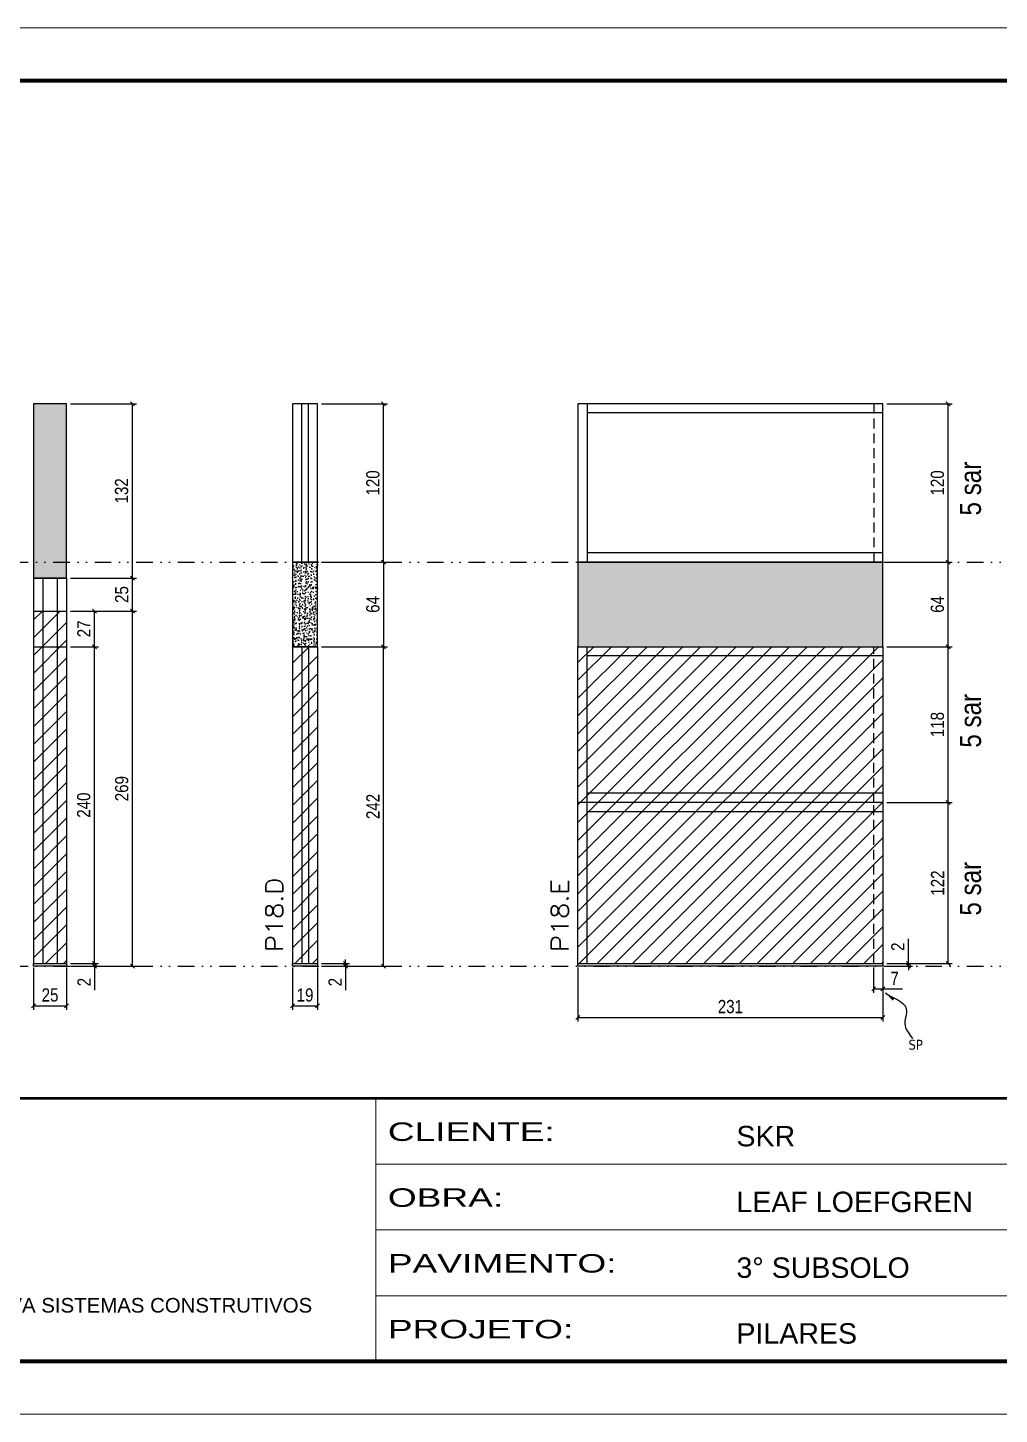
# Model space of a CAD drawing. Header units: millimetres. Extents: x 13777 to 27878, y -21631 to 6985.
# Drawn here: x 14575 to 15311, y -3254 to -2204 of the extents above; entities that cross this region are included whole.
import ezdxf

# ---------------------------------------------------------------- set-up
doc = ezdxf.new("R2010")
doc.units = ezdxf.units.MM
for name, pattern in [('CONTINUO', [0]), ('DASHED', [0.75, 0.5, -0.25]), ('DIVIDE2', [0.625, 0.25, -0.125, 0, -0.125, 0, -0.125]), ('HIDDEN', [0.375, 0.25, -0.125])]:
    doc.linetypes.add(name, pattern=pattern)
for name, color, linetype in [('COTA', 241, 'Continuous'), ('NOMENCLATURA', 7, 'Continuous'), ('Nível', 160, 'Continuous'), ('Painéis', 200, 'Continuous'), ('SARR_2.2x7', 40, 'Continuous'), ('Sarrafo de Pressão', 42, 'HIDDEN'), ('texto', 7, 'Continuous')]:
    doc.layers.add(name, color=color, linetype=linetype)
for name, color, linetype, lineweight in [('Folhas', 255, 'Continuous', 9), ('Hachura', 251, 'Continuous', 9), ('SARRAFO DE PRESSAO', 251, 'DASHED', 9), ('Texto Seção', 7, 'Continuous', 15)]:
    doc.layers.add(name, color=color, linetype=linetype, lineweight=lineweight)
doc.styles.add('ARIAL', font='arial.ttf')
doc.styles.add('ARIAL_NARROW', font='ARIALN.TTF', dxfattribs={"height": 0.2})
doc.styles.add('COTA TECNICA', font='techl___.ttf', dxfattribs={"height": 10})
doc.styles.add('COTA TECNICA-50', font='techl___.ttf', dxfattribs={"height": 10})
doc.styles.add('REGUA-120', font='ROMANS.shx', dxfattribs={"height": 15})
doc.styles.get("Standard").update_dxf_attribs({"font": 'arial.ttf'})
doc.styles.add('Tecnologia', font='')
doc.styles.get('Tecnologia').set_extended_font_data('Forgotten Futurist')
doc.dimstyles.new('COTA PAINEL-50', dxfattribs={"dimtxt": 10, "dimasz": 3, "dimexe": 3, "dimexo": 3, "dimgap": 3, "dimtad": 1, "dimdec": 1, "dimzin": 12, "dimdsep": 46, "dimtxsty": 'COTA TECNICA-50', "dimblk1": 'OBLIQUE', "dimblk2": 'OBLIQUE', "dimsah": 1, "dimcen": 0.9, "dimclrd": 4, "dimclre": 4, "dimclrt": 240, "dimadec": 1, "dimazin": 3, "dimtfac": 1, "dimtdec": 1, "dimtmove": 0, "dimatfit": 3, "dimfxl": 1, "dimtolj": 1, "dimtzin": 12, "dimarcsym": 0})
doc.dimstyles.new('PAINEL', dxfattribs={"dimtxt": 10, "dimasz": 3, "dimexe": 3, "dimexo": 3, "dimgap": 3, "dimtad": 1, "dimdec": 1, "dimzin": 12, "dimdsep": 46, "dimtxsty": 'COTA TECNICA', "dimblk1": 'OBLIQUE', "dimblk2": 'OBLIQUE', "dimsah": 1, "dimcen": 0.9, "dimclrd": 4, "dimclre": 4, "dimclrt": 240, "dimadec": 1, "dimazin": 3, "dimtfac": 1, "dimtdec": 1, "dimtmove": 0, "dimatfit": 3, "dimfxl": 1, "dimtolj": 1, "dimtzin": 12, "dimarcsym": 0})
doc.dimstyles.get("Standard").update_dxf_attribs({"dimtxt": 0.18, "dimasz": 0.18, "dimexe": 0.18, "dimexo": 0.0625, "dimgap": 0.09, "dimtad": 0, "dimtih": 1, "dimtoh": 1, "dimdec": 4, "dimzin": 0, "dimdsep": 46, "dimtxsty": 'Standard', "dimcen": 0.09, "dimadec": 0, "dimazin": 0, "dimtfac": 1, "dimtdec": 4, "dimtofl": 0, "dimtmove": 0, "dimatfit": 3, "dimfxl": 1, "dimtolj": 1, "dimtzin": 0, "dimarcsym": 0})

# ---------------------------------------------------------------- blocks, each defined once
blk = doc.blocks.new('9999999999')
at = {"color": 30, "linetype": 'CONTINUO'}
for p, q in [((98564.6, 34230.2), (98564.6, 34429.4)), ((98564.6, 34379.6), (99584, 34379.6)), ((98564.6, 34329.8), (99488, 34329.8)), ((98564.6, 34280), (99488, 34280))]:
    blk.add_line(p, q, dxfattribs=at)
at = {"color": 30, "linetype": 'CONTINUO', "const_width": 2}
blk.add_lwpolyline([(99584, 34230.2), (99584, 34414.4, 0.414214), (99569, 34429.4), (98229, 34429.4, 0.414214), (98214, 34414.4), (98214, 34245.2, 0.414214), (98229, 34230.2), (99584, 34230.2)], format="xyb", dxfattribs=at)
at = {"layer": 'Folhas'}
blk.add_lwpolyline([(98139, 34190.2), (99624, 34190.2), (99624, 35240.2), (98139, 35240.2)], close=True, dxfattribs=at)
at = {"layer": 'Folhas', "color": 30, "const_width": 3}
blk.add_lwpolyline([(98214, 34230.2), (99584, 34230.2), (99584, 35200.2), (98214, 35200.2)], close=True, dxfattribs=at)
at = {"color": 7, "linetype": 'Continuous', "ltscale": 5, "style": 'ARIAL'}
for s, height, p in [('SKR', 15.48, (98837.7, 34393.1)), ('LEAF LOEFGREN', 15.483, (98837.7, 34343.3)), ('3° SUBSOLO', 15.48, (98837.7, 34293.5)), ('NOVA SISTEMAS CONSTRUTIVOS', 11.059, (98263.2, 34267.2)), ('PILARES', 15.48, (98837.7, 34243.7))]:
    blk.add_text(s, height=height, dxfattribs=at).set_placement(p)
at = {"layer": 'Folhas', "color": 7, "style": 'Tecnologia', "width": 1.5}
for s, p in [('CLIENTE:', (98573.7, 34397.2)), ('OBRA:', (98573.7, 34347.3)), ('PAVIMENTO:', (98573.7, 34297.5)), ('PROJETO:', (98573.7, 34247.7))]:
    blk.add_text(s, height=14, dxfattribs=at).set_placement(p)
blk = doc.blocks.new('_Oblique')
at = {"color": 0, "linetype": 'ByBlock', "lineweight": -2}
blk.add_line((-0.5, -0.5), (0.5, 0.5), dxfattribs=at)
blk = doc.blocks.new('*D1715')
at = {"layer": 'COTA', "color": 4, "lineweight": -2, "transparency": 16777216}
for p, q in [((14992.1, -2915.6), (14992.1, -2956.4)), ((15223.1, -2915.6), (15223.1, -2956.4)), ((14992.1, -2953.4), (15223.1, -2953.4))]:
    blk.add_line(p, q, dxfattribs=at)
at = {"layer": 'Defpoints', "color": 0, "transparency": 16777216}
for p in [(14992.1, -2912.6), (15223.1, -2912.6), (15223.1, -2953.4)]:
    blk.add_point(p, dxfattribs=at)
at = {"layer": 'COTA', "color": 4, "lineweight": -2, "transparency": 16777216, "xscale": 3, "yscale": 3, "zscale": 3, "rotation": 180}
blk.add_blockref('_Oblique', (14992.1, -2953.4), dxfattribs=at)
at = {"layer": 'COTA', "color": 4, "lineweight": -2, "transparency": 16777216, "xscale": 3, "yscale": 3, "zscale": 3}
blk.add_blockref('_Oblique', (15223.1, -2953.4), dxfattribs=at)
at = {"layer": 'COTA', "color": 240, "transparency": 16777216, "insert": (15107.6, -2945.2), "char_height": 10, "attachment_point": 5, "style": 'COTA TECNICA'}
blk.add_mtext('\\A1;231', dxfattribs=at)
blk = doc.blocks.new('*D1716')
at = {"layer": 'COTA', "color": 4, "lineweight": -2, "transparency": 16777216}
for p, q in [((15216.1, -2915.6), (15216.1, -2934.8)), ((15223.1, -2917.6), (15223.1, -2934.8)), ((15216.1, -2931.8), (15223.1, -2931.8)), ((15223.1, -2931.8), (15237.9, -2931.8))]:
    blk.add_line(p, q, dxfattribs=at)
at = {"layer": 'Defpoints', "color": 0, "transparency": 16777216}
for p in [(15216.1, -2912.6), (15223.1, -2914.6), (15223.1, -2931.8)]:
    blk.add_point(p, dxfattribs=at)
at = {"layer": 'COTA', "color": 4, "lineweight": -2, "transparency": 16777216, "xscale": 3, "yscale": 3, "zscale": 3, "rotation": 180}
blk.add_blockref('_Oblique', (15216.1, -2931.8), dxfattribs=at)
at = {"layer": 'COTA', "color": 4, "lineweight": -2, "transparency": 16777216, "xscale": 3, "yscale": 3, "zscale": 3}
blk.add_blockref('_Oblique', (15223.1, -2931.8), dxfattribs=at)
at = {"layer": 'COTA', "color": 240, "transparency": 16777216, "insert": (15232, -2923.8), "char_height": 10, "attachment_point": 5, "style": 'COTA TECNICA-50'}
blk.add_mtext('\\A1;7', dxfattribs=at)
blk = doc.blocks.new('*D1717')
at = {"layer": 'COTA', "color": 4, "lineweight": -2, "transparency": 16777216}
for p, q in [((15242.4, -2912.6), (15242.4, -2893.8)), ((15226.1, -2912.6), (15245.4, -2912.6)), ((15226.1, -2914.6), (15245.4, -2914.6)), ((15242.4, -2914.6), (15242.4, -2912.6)), ((15242.4, -2914.6), (15242.4, -2917.6))]:
    blk.add_line(p, q, dxfattribs=at)
at = {"layer": 'Defpoints', "color": 0, "transparency": 16777216}
for p in [(15223.1, -2912.6), (15223.1, -2914.6), (15242.4, -2914.6)]:
    blk.add_point(p, dxfattribs=at)
at = {"layer": 'COTA', "color": 4, "lineweight": -2, "transparency": 16777216, "xscale": 3, "yscale": 3, "zscale": 3}
for p, rotation in [((15242.4, -2912.6), 270), ((15242.4, -2914.6), 90)]:
    blk.add_blockref('_Oblique', p, dxfattribs=dict(at, rotation=rotation))
at = {"layer": 'COTA', "color": 240, "transparency": 16777216, "insert": (15234.4, -2899.8), "char_height": 10, "attachment_point": 5, "rotation": 90, "style": 'COTA TECNICA-50'}
blk.add_mtext('\\A1;2', dxfattribs=at)
blk = doc.blocks.new('*D1718')
at = {"layer": 'COTA', "color": 4, "lineweight": -2, "transparency": 16777216}
for p, q in [((15226.1, -2672.6), (15275.5, -2672.6)), ((15272.5, -2790.6), (15272.5, -2672.6)), ((15226.1, -2790.6), (15275.5, -2790.6))]:
    blk.add_line(p, q, dxfattribs=at)
at = {"layer": 'Defpoints', "color": 0, "transparency": 16777216}
for p in [(15223.1, -2672.6), (15272.5, -2672.6), (15223.1, -2790.6)]:
    blk.add_point(p, dxfattribs=at)
at = {"layer": 'COTA', "color": 4, "lineweight": -2, "transparency": 16777216, "xscale": 3, "yscale": 3, "zscale": 3}
for p, rotation in [((15272.5, -2672.6), 90), ((15272.5, -2790.6), 270)]:
    blk.add_blockref('_Oblique', p, dxfattribs=dict(at, rotation=rotation))
at = {"layer": 'COTA', "color": 240, "transparency": 16777216, "insert": (15264.4, -2731.6), "char_height": 10, "attachment_point": 5, "rotation": 90, "style": 'COTA TECNICA-50'}
blk.add_mtext('\\A1;118', dxfattribs=at)
blk = doc.blocks.new('*D1736')
at = {"layer": 'COTA', "color": 4, "lineweight": -2, "transparency": 16777216}
for p, q in [((15226.1, -2790.6), (15275.5, -2790.6)), ((15272.5, -2912.6), (15272.5, -2790.6)), ((15226.1, -2912.6), (15275.5, -2912.6))]:
    blk.add_line(p, q, dxfattribs=at)
at = {"layer": 'Defpoints', "color": 0, "transparency": 16777216}
for p in [(15223.1, -2790.6), (15272.5, -2790.6), (15223.1, -2912.6)]:
    blk.add_point(p, dxfattribs=at)
at = {"layer": 'COTA', "color": 4, "lineweight": -2, "transparency": 16777216, "xscale": 3, "yscale": 3, "zscale": 3}
for p, rotation in [((15272.5, -2790.6), 90), ((15272.5, -2912.6), 270)]:
    blk.add_blockref('_Oblique', p, dxfattribs=dict(at, rotation=rotation))
at = {"layer": 'COTA', "color": 240, "transparency": 16777216, "insert": (15264.5, -2851.6), "char_height": 10, "attachment_point": 5, "rotation": 90, "style": 'COTA TECNICA'}
blk.add_mtext('\\A1;122', dxfattribs=at)
blk = doc.blocks.new('*D1730')
at = {"layer": 'COTA', "color": 4, "lineweight": -2, "transparency": 16777216}
for p, q in [((15226.1, -2608.6), (15275.5, -2608.6)), ((15272.5, -2672.6), (15272.5, -2608.6)), ((15226.1, -2672.6), (15275.5, -2672.6))]:
    blk.add_line(p, q, dxfattribs=at)
at = {"layer": 'Defpoints', "color": 0, "transparency": 16777216}
for p in [(15223.1, -2608.6), (15272.5, -2608.6), (15223.1, -2672.6)]:
    blk.add_point(p, dxfattribs=at)
at = {"layer": 'COTA', "color": 4, "lineweight": -2, "transparency": 16777216, "xscale": 3, "yscale": 3, "zscale": 3}
for p, rotation in [((15272.5, -2608.6), 90), ((15272.5, -2672.6), 270)]:
    blk.add_blockref('_Oblique', p, dxfattribs=dict(at, rotation=rotation))
at = {"layer": 'COTA', "color": 240, "transparency": 16777216, "insert": (15264.4, -2640.6), "char_height": 10, "attachment_point": 5, "rotation": 90, "style": 'COTA TECNICA'}
blk.add_mtext('\\A1;64', dxfattribs=at)
blk = doc.blocks.new('*D1719')
at = {"layer": 'COTA', "color": 4, "lineweight": -2, "transparency": 16777216}
for p, q in [((14776, -2915.6), (14776, -2947.5)), ((14795, -2915.6), (14795, -2947.5)), ((14776, -2944.5), (14795, -2944.5))]:
    blk.add_line(p, q, dxfattribs=at)
at = {"layer": 'Defpoints', "color": 0, "transparency": 16777216}
for p in [(14776, -2912.6), (14795, -2912.6), (14795, -2944.5)]:
    blk.add_point(p, dxfattribs=at)
at = {"layer": 'COTA', "color": 4, "lineweight": -2, "transparency": 16777216, "xscale": 3, "yscale": 3, "zscale": 3, "rotation": 180}
blk.add_blockref('_Oblique', (14776, -2944.5), dxfattribs=at)
at = {"layer": 'COTA', "color": 4, "lineweight": -2, "transparency": 16777216, "xscale": 3, "yscale": 3, "zscale": 3}
blk.add_blockref('_Oblique', (14795, -2944.5), dxfattribs=at)
at = {"layer": 'COTA', "color": 240, "transparency": 16777216, "insert": (14785.5, -2936.4), "char_height": 10, "attachment_point": 5, "style": 'COTA TECNICA'}
blk.add_mtext('\\A1;19', dxfattribs=at)
blk = doc.blocks.new('*D1720')
at = {"layer": 'COTA', "color": 4, "lineweight": -2, "transparency": 16777216}
for p, q in [((14798, -2912.6), (14819.2, -2912.6)), ((14798, -2914.6), (14819.2, -2914.6)), ((14816.2, -2912.6), (14816.2, -2909.6)), ((14816.2, -2912.6), (14816.2, -2914.6)), ((14816.2, -2914.6), (14816.2, -2932.7))]:
    blk.add_line(p, q, dxfattribs=at)
at = {"layer": 'Defpoints', "color": 0, "transparency": 16777216}
for p in [(14795, -2912.6), (14795, -2914.6), (14816.2, -2912.6)]:
    blk.add_point(p, dxfattribs=at)
at = {"layer": 'COTA', "color": 4, "lineweight": -2, "transparency": 16777216, "xscale": 3, "yscale": 3, "zscale": 3}
for p, rotation in [((14816.2, -2912.6), 270), ((14816.2, -2914.6), 90)]:
    blk.add_blockref('_Oblique', p, dxfattribs=dict(at, rotation=rotation))
at = {"layer": 'COTA', "color": 240, "transparency": 16777216, "insert": (14808.2, -2926.6), "char_height": 10, "attachment_point": 5, "rotation": 90, "style": 'COTA TECNICA-50'}
blk.add_mtext('\\A1;2', dxfattribs=at)
blk = doc.blocks.new('*D1737')
at = {"layer": 'COTA', "color": 4, "linetype": 'ByBlock', "lineweight": -2, "transparency": 16777216}
for p, q in [((14798, -2608.6), (14848, -2608.6)), ((14845, -2608.6), (14845, -2672.6)), ((14798, -2672.6), (14848, -2672.6))]:
    blk.add_line(p, q, dxfattribs=at)
at = {"layer": 'Defpoints', "color": 0, "linetype": 'ByBlock', "transparency": 16777216}
for p in [(14795, -2608.6), (14795, -2672.6), (14845, -2672.6)]:
    blk.add_point(p, dxfattribs=at)
at = {"layer": 'COTA', "color": 4, "linetype": 'ByBlock', "lineweight": -2, "transparency": 16777216, "xscale": 3, "yscale": 3, "zscale": 3}
for p, rotation in [((14845, -2608.6), 90), ((14845, -2672.6), 270)]:
    blk.add_blockref('_Oblique', p, dxfattribs=dict(at, rotation=rotation))
at = {"layer": 'COTA', "color": 240, "linetype": 'ByBlock', "transparency": 16777216, "insert": (14836.9, -2640.6), "char_height": 10, "attachment_point": 5, "rotation": 90, "style": 'COTA TECNICA'}
blk.add_mtext('\\A1;64', dxfattribs=at)
blk = doc.blocks.new('*D1721')
at = {"layer": 'COTA', "color": 4, "lineweight": -2, "transparency": 16777216}
for p, q in [((14798, -2672.6), (14848, -2672.6)), ((14845, -2914.6), (14845, -2672.6)), ((14798, -2914.6), (14848, -2914.6))]:
    blk.add_line(p, q, dxfattribs=at)
at = {"layer": 'Defpoints', "color": 0, "transparency": 16777216}
for p in [(14795, -2672.6), (14845, -2672.6), (14795, -2914.6)]:
    blk.add_point(p, dxfattribs=at)
at = {"layer": 'COTA', "color": 4, "lineweight": -2, "transparency": 16777216, "xscale": 3, "yscale": 3, "zscale": 3}
for p, rotation in [((14845, -2672.6), 90), ((14845, -2914.6), 270)]:
    blk.add_blockref('_Oblique', p, dxfattribs=dict(at, rotation=rotation))
at = {"layer": 'COTA', "color": 240, "transparency": 16777216, "insert": (14836.9, -2793.6), "char_height": 10, "attachment_point": 5, "rotation": 90, "style": 'COTA TECNICA-50'}
blk.add_mtext('\\A1;242', dxfattribs=at)
blk = doc.blocks.new('*D1751')
at = {"layer": 'COTA', "color": 4, "lineweight": -2, "transparency": 16777216}
for p, q in [((14579.9, -2915.6), (14579.9, -2947.5)), ((14604.9, -2915.6), (14604.9, -2947.5)), ((14579.9, -2944.5), (14604.9, -2944.5))]:
    blk.add_line(p, q, dxfattribs=at)
at = {"layer": 'Defpoints', "color": 0, "transparency": 16777216}
for p in [(14579.9, -2912.6), (14604.9, -2912.6), (14604.9, -2944.5)]:
    blk.add_point(p, dxfattribs=at)
at = {"layer": 'COTA', "color": 4, "lineweight": -2, "transparency": 16777216, "xscale": 3, "yscale": 3, "zscale": 3, "rotation": 180}
blk.add_blockref('_Oblique', (14579.9, -2944.5), dxfattribs=at)
at = {"layer": 'COTA', "color": 4, "lineweight": -2, "transparency": 16777216, "xscale": 3, "yscale": 3, "zscale": 3}
blk.add_blockref('_Oblique', (14604.9, -2944.5), dxfattribs=at)
at = {"layer": 'COTA', "color": 240, "transparency": 16777216, "insert": (14592.4, -2936.4), "char_height": 10, "attachment_point": 5, "style": 'COTA TECNICA'}
blk.add_mtext('\\A1;25', dxfattribs=at)
blk = doc.blocks.new('*D1752')
at = {"layer": 'COTA', "color": 4, "lineweight": -2, "transparency": 16777216}
for p, q in [((14607.9, -2912.6), (14629.1, -2912.6)), ((14607.9, -2914.6), (14629.1, -2914.6)), ((14626.1, -2912.6), (14626.1, -2909.6)), ((14626.1, -2912.6), (14626.1, -2914.6)), ((14626.1, -2914.6), (14626.1, -2932.7))]:
    blk.add_line(p, q, dxfattribs=at)
at = {"layer": 'Defpoints', "color": 0, "transparency": 16777216}
for p in [(14604.9, -2912.6), (14604.9, -2914.6), (14626.1, -2912.6)]:
    blk.add_point(p, dxfattribs=at)
at = {"layer": 'COTA', "color": 4, "lineweight": -2, "transparency": 16777216, "xscale": 3, "yscale": 3, "zscale": 3}
for p, rotation in [((14626.1, -2912.6), 270), ((14626.1, -2914.6), 90)]:
    blk.add_blockref('_Oblique', p, dxfattribs=dict(at, rotation=rotation))
at = {"layer": 'COTA', "color": 240, "transparency": 16777216, "insert": (14618.1, -2926.6), "char_height": 10, "attachment_point": 5, "rotation": 90, "style": 'COTA TECNICA-50'}
blk.add_mtext('\\A1;2', dxfattribs=at)
blk = doc.blocks.new('*D1753')
at = {"layer": 'COTA', "color": 4, "lineweight": -2, "transparency": 16777216}
for p, q in [((14607.9, -2645.6), (14657.8, -2645.6)), ((14654.8, -2914.6), (14654.8, -2645.6)), ((14607.9, -2914.6), (14657.8, -2914.6))]:
    blk.add_line(p, q, dxfattribs=at)
at = {"layer": 'Defpoints', "color": 0, "transparency": 16777216}
for p in [(14604.9, -2645.6), (14654.8, -2645.6), (14604.9, -2914.6)]:
    blk.add_point(p, dxfattribs=at)
at = {"layer": 'COTA', "color": 4, "lineweight": -2, "transparency": 16777216, "xscale": 3, "yscale": 3, "zscale": 3}
for p, rotation in [((14654.8, -2645.6), 90), ((14654.8, -2914.6), 270)]:
    blk.add_blockref('_Oblique', p, dxfattribs=dict(at, rotation=rotation))
at = {"layer": 'COTA', "color": 240, "transparency": 16777216, "insert": (14646.7, -2780.1), "char_height": 10, "attachment_point": 5, "rotation": 90, "style": 'COTA TECNICA-50'}
blk.add_mtext('\\A1;269', dxfattribs=at)
blk = doc.blocks.new('*D1754')
at = {"layer": 'COTA', "color": 4, "lineweight": -2, "transparency": 16777216}
for p, q in [((14607.9, -2672.6), (14629.1, -2672.6)), ((14626.1, -2912.6), (14626.1, -2672.6)), ((14607.9, -2912.6), (14629.1, -2912.6))]:
    blk.add_line(p, q, dxfattribs=at)
at = {"layer": 'Defpoints', "color": 0, "transparency": 16777216}
for p in [(14604.9, -2672.6), (14626.1, -2672.6), (14604.9, -2912.6)]:
    blk.add_point(p, dxfattribs=at)
at = {"layer": 'COTA', "color": 4, "lineweight": -2, "transparency": 16777216, "xscale": 3, "yscale": 3, "zscale": 3}
for p, rotation in [((14626.1, -2672.6), 90), ((14626.1, -2912.6), 270)]:
    blk.add_blockref('_Oblique', p, dxfattribs=dict(at, rotation=rotation))
at = {"layer": 'COTA', "color": 240, "transparency": 16777216, "insert": (14617.9, -2792.6), "char_height": 10, "attachment_point": 5, "rotation": 90, "style": 'COTA TECNICA'}
blk.add_mtext('\\A1;240', dxfattribs=at)
blk = doc.blocks.new('*D1755')
at = {"layer": 'COTA', "color": 4, "lineweight": -2, "transparency": 16777216}
for p, q in [((14607.9, -2645.6), (14629.1, -2645.6)), ((14626.1, -2672.6), (14626.1, -2645.6)), ((14607.9, -2672.6), (14629.1, -2672.6))]:
    blk.add_line(p, q, dxfattribs=at)
at = {"layer": 'Defpoints', "color": 0, "transparency": 16777216}
for p in [(14604.9, -2645.6), (14626.1, -2645.6), (14604.9, -2672.6)]:
    blk.add_point(p, dxfattribs=at)
at = {"layer": 'COTA', "color": 4, "lineweight": -2, "transparency": 16777216, "xscale": 3, "yscale": 3, "zscale": 3}
for p, rotation in [((14626.1, -2645.6), 90), ((14626.1, -2672.6), 270)]:
    blk.add_blockref('_Oblique', p, dxfattribs=dict(at, rotation=rotation))
at = {"layer": 'COTA', "color": 240, "transparency": 16777216, "insert": (14618, -2659.1), "char_height": 10, "attachment_point": 5, "rotation": 90, "style": 'COTA TECNICA'}
blk.add_mtext('\\A1;27', dxfattribs=at)
blk = doc.blocks.new('*D1756')
at = {"layer": 'COTA', "color": 4, "lineweight": -2, "transparency": 16777216}
for p, q in [((14607.9, -2620.6), (14657.8, -2620.6)), ((14654.8, -2645.6), (14654.8, -2620.6)), ((14607.9, -2645.6), (14657.8, -2645.6))]:
    blk.add_line(p, q, dxfattribs=at)
at = {"layer": 'Defpoints', "color": 0, "transparency": 16777216}
for p in [(14604.9, -2620.6), (14654.8, -2620.6), (14604.9, -2645.6)]:
    blk.add_point(p, dxfattribs=at)
at = {"layer": 'COTA', "color": 4, "lineweight": -2, "transparency": 16777216, "xscale": 3, "yscale": 3, "zscale": 3}
for p, rotation in [((14654.8, -2620.6), 90), ((14654.8, -2645.6), 270)]:
    blk.add_blockref('_Oblique', p, dxfattribs=dict(at, rotation=rotation))
at = {"layer": 'COTA', "color": 240, "transparency": 16777216, "insert": (14646.7, -2633.1), "char_height": 10, "attachment_point": 5, "rotation": 90, "style": 'COTA TECNICA'}
blk.add_mtext('\\A1;25', dxfattribs=at)
blk = doc.blocks.new('*D1757')
at = {"layer": 'COTA', "color": 4, "lineweight": -2, "transparency": 16777216}
for p, q in [((14607.9, -2488.6), (14657.8, -2488.6)), ((14654.8, -2620.6), (14654.8, -2488.6)), ((14607.9, -2620.6), (14657.8, -2620.6))]:
    blk.add_line(p, q, dxfattribs=at)
at = {"layer": 'Defpoints', "color": 0, "transparency": 16777216}
for p in [(14604.9, -2488.6), (14654.8, -2488.6), (14604.9, -2620.6)]:
    blk.add_point(p, dxfattribs=at)
at = {"layer": 'COTA', "color": 4, "lineweight": -2, "transparency": 16777216, "xscale": 3, "yscale": 3, "zscale": 3}
for p, rotation in [((14654.8, -2488.6), 90), ((14654.8, -2620.6), 270)]:
    blk.add_blockref('_Oblique', p, dxfattribs=dict(at, rotation=rotation))
at = {"layer": 'COTA', "color": 240, "transparency": 16777216, "insert": (14646.6, -2554.6), "char_height": 10, "attachment_point": 5, "rotation": 90, "style": 'COTA TECNICA'}
blk.add_mtext('\\A1;132', dxfattribs=at)
blk = doc.blocks.new('*D2317')
at = {"layer": 'COTA', "color": 4, "lineweight": -2, "transparency": 16777216}
for p, q in [((14798, -2488.6), (14848, -2488.6)), ((14845, -2608.6), (14845, -2488.6)), ((14798, -2608.6), (14848, -2608.6))]:
    blk.add_line(p, q, dxfattribs=at)
at = {"layer": 'Defpoints', "color": 0, "transparency": 16777216}
for p in [(14795, -2488.6), (14845, -2488.6), (14795, -2608.6)]:
    blk.add_point(p, dxfattribs=at)
at = {"layer": 'COTA', "color": 4, "lineweight": -2, "transparency": 16777216, "xscale": 3, "yscale": 3, "zscale": 3}
for p, rotation in [((14845, -2488.6), 90), ((14845, -2608.6), 270)]:
    blk.add_blockref('_Oblique', p, dxfattribs=dict(at, rotation=rotation))
at = {"layer": 'COTA', "color": 240, "transparency": 16777216, "insert": (14836.9, -2548.6), "char_height": 10, "attachment_point": 5, "rotation": 90, "style": 'COTA TECNICA'}
blk.add_mtext('\\A1;120', dxfattribs=at)
blk = doc.blocks.new('*D2318')
at = {"layer": 'COTA', "color": 4, "lineweight": -2, "transparency": 16777216}
for p, q in [((15226.1, -2488.6), (15275.5, -2488.6)), ((15272.5, -2608.6), (15272.5, -2488.6)), ((15226.1, -2608.6), (15275.5, -2608.6))]:
    blk.add_line(p, q, dxfattribs=at)
at = {"layer": 'Defpoints', "color": 0, "transparency": 16777216}
for p in [(15223.1, -2488.6), (15272.5, -2488.6), (15223.1, -2608.6)]:
    blk.add_point(p, dxfattribs=at)
at = {"layer": 'COTA', "color": 4, "lineweight": -2, "transparency": 16777216, "xscale": 3, "yscale": 3, "zscale": 3}
for p, rotation in [((15272.5, -2488.6), 90), ((15272.5, -2608.6), 270)]:
    blk.add_blockref('_Oblique', p, dxfattribs=dict(at, rotation=rotation))
at = {"layer": 'COTA', "color": 240, "transparency": 16777216, "insert": (15264.4, -2548.6), "char_height": 10, "attachment_point": 5, "rotation": 90, "style": 'COTA TECNICA'}
blk.add_mtext('\\A1;120', dxfattribs=at)

msp = doc.modelspace()

# ---------------------------------------------------------------- hatches: boundary and pattern name
at = {"layer": 'COTA'}
h = msp.add_hatch(dxfattribs=at)
h.set_pattern_fill('AR-CONC', color=256, scale=0.03)
h.set_pattern_definition([(50, (-4768.5, -1148.575), (5.4655401, -0.4781726), [0.5715, -6.2865]), (355, (-4768.5, -1148.575), (-1.0573026, 5.7317054), [0.4572, -5.0292175]), (100.451445, (-4768.0445, -1148.615), (4.4082374, 5.2535326), [0.4857003, -5.3427073]), (46.1842, (-4768.5, -1147.051), (8.1323712, -1.2612698), [0.85725, -9.42975]), (96.635558, (-4767.822, -1147.156), (7.122124, 7.4227837), [0.7285507, -8.0140682]), (351.18415, (-4768.5, -1147.051), (7.122124, 7.4227837), [0.685799, -7.543792]), (21, (-4767.738, -1147.432), (4.5484317, -3.0679559), [0.5715, -6.2865]), (326, (-4767.738, -1147.432), (1.8540609, 5.525639), [0.4572, -5.0292]), (71.451445, (-4767.359, -1147.688), (6.4024926, 2.457683), [0.4857003, -5.3426981]), (37.5, (-4768.5, -1148.5751), (0.0926581, 2.53665117), [0, -4.96824, 0, -5.1054, 0, -5.04825]), (7.5, (-4768.5, -1148.575), (2.00458988, 3.00541724), [0, -2.91084, 0, -4.85394, 0, -1.92405]), (327.5, (-4770.1993, -1148.5751), (4.06771786, -0.17186232), [0, -1.905, 0, -5.9436, 0, -7.8867]), (317.5, (-4770.9613, -1148.575), (4.44387544, 0.7627947), [0, -2.4765, 0, -3.94716, 0, -5.6007])])
h.paths.add_polyline_path([(14604.86, -2620.59), (14604.86, -2488.59), (14579.86, -2488.59), (14579.86, -2620.59)])
h = msp.add_hatch(dxfattribs=at)
h.set_pattern_fill('AR-CONC', color=256, scale=0.03)
h.set_pattern_definition([(50, (-906.8313, -6921.4506), (5.4655401, -0.4781726), [0.5715, -6.2865]), (355, (-906.8313, -6921.4506), (-1.0573026, 5.7317054), [0.4572, -5.0292175]), (100.451445, (-906.376, -6921.4905), (4.4082374, 5.2535326), [0.4857003, -5.3427073]), (46.1842, (-906.831, -6919.9266), (8.1323712, -1.2612698), [0.85725, -9.42975]), (96.63556, (-906.154, -6920.032), (7.122124, 7.4227837), [0.7285507, -8.0140682]), (351.18415, (-906.831, -6919.927), (7.122124, 7.4227837), [0.685799, -7.543792]), (21, (-906.0693, -6920.3076), (4.5484317, -3.067956), [0.5715, -6.2865]), (326, (-906.0693, -6920.3076), (1.8540609, 5.525639), [0.4572, -5.0292]), (71.451445, (-905.6903, -6920.5633), (6.4024926, 2.457683), [0.4857003, -5.3426981]), (37.5, (-906.8313, -6921.4506), (0.0926581, 2.53665117), [0, -4.96824, 0, -5.1054, 0, -5.04825]), (7.5, (-906.8313, -6921.4506), (2.00458988, 3.00541724), [0, -2.91084, 0, -4.85394, 0, -1.92405]), (327.5, (-908.5306, -6921.4506), (4.06771786, -0.17186232), [0, -1.905, 0, -5.9436, 0, -7.8867]), (317.5, (-909.2926, -6921.4506), (4.44387544, 0.7627947), [0, -2.4765, 0, -3.94716, 0, -5.6007])])
h.paths.add_polyline_path([(14795.03, -2608.59), (14776.03, -2608.59), (14776.03, -2672.61), (14795.03, -2672.61)])
h = msp.add_hatch(dxfattribs=at)
h.set_pattern_fill('AR-CONC', color=256, scale=0.03)
h.set_pattern_definition([(50, (-3683.6625, -1178.575), (5.4655401, -0.4781726), [0.5715, -6.2865]), (355, (-3683.6625, -1178.575), (-1.0573026, 5.7317054), [0.4572, -5.0292175]), (100.451445, (-3683.207, -1178.615), (4.4082374, 5.2535326), [0.4857003, -5.3427073]), (46.1842, (-3683.6625, -1177.051), (8.1323712, -1.2612698), [0.85725, -9.42975]), (96.63556, (-3682.985, -1177.156), (7.122124, 7.4227837), [0.7285507, -8.0140682]), (351.18415, (-3683.6625, -1177.051), (7.122124, 7.4227837), [0.685799, -7.543792]), (21, (-3682.9005, -1177.432), (4.5484317, -3.0679559), [0.5715, -6.2865]), (326, (-3682.9005, -1177.432), (1.8540609, 5.525639), [0.4572, -5.0292]), (71.451445, (-3682.5215, -1177.688), (6.4024926, 2.457683), [0.4857003, -5.3426981]), (37.5, (-3683.6625, -1178.5751), (0.0926581, 2.53665117), [0, -4.96824, 0, -5.1054, 0, -5.04825]), (7.5, (-3683.6625, -1178.575), (2.00458988, 3.00541724), [0, -2.91084, 0, -4.85394, 0, -1.92405]), (327.5, (-3685.3618, -1178.5751), (4.06771786, -0.17186232), [0, -1.905, 0, -5.9436, 0, -7.8867]), (317.5, (-3686.1238, -1178.575), (4.44387544, 0.7627947), [0, -2.4765, 0, -3.94716, 0, -5.6007])])
h.paths.add_polyline_path([(14992.15, -2608.59), (14992.15, -2672.59), (15223.15, -2672.59), (15223.15, -2608.59)])
at = {"layer": 'Hachura', "linetype": 'ByBlock'}
h = msp.add_hatch(dxfattribs=at)
h.set_pattern_fill('ANSI31', color=256, scale=3)
h.set_pattern_definition([(45, (-4768.5, -1148.575), (-6.735192, 6.735192), [])])
h.paths.add_polyline_path([(14604.86, -2672.59), (14604.86, -2645.59), (14579.86, -2645.59), (14579.86, -2672.59)])
h.paths.add_polyline_path([(14579.86, -2912.59), (14604.86, -2912.59), (14604.86, -2672.59), (14579.86, -2672.59)])
h.paths.add_polyline_path([(14795.03, -2672.61), (14776.03, -2672.61), (14776.03, -2912.59), (14795.03, -2912.59)])
h.paths.add_polyline_path([(15223.15, -2790.59), (15223.15, -2672.59), (14992.15, -2672.59), (14992.15, -2790.59)])
h.paths.add_polyline_path([(14992.15, -2790.59), (14992.15, -2912.59), (15223.15, -2912.59), (15223.15, -2790.59)])
h.paths.add_polyline_path([(15562.88, -2790.59), (15440.88, -2790.59), (15440.88, -2912.59), (15562.88, -2912.59)])
h.paths.add_polyline_path([(15707.88, -2912.59), (15707.88, -2790.59), (15562.88, -2790.59), (15562.88, -2912.59)])
h.paths.add_polyline_path([(15707.88, -2790.59), (15707.88, -2672.59), (15562.88, -2672.59), (15562.88, -2790.59)])
h.paths.add_polyline_path([(15562.88, -2672.59), (15440.88, -2672.59), (15440.88, -2790.59), (15562.88, -2790.59)])

# ---------------------------------------------------------------- linework, layer by layer
at = {"layer": 'COTA', "linetype": 'ByBlock'}
for points in [[(14579.86, -2620.59), (14604.86, -2620.59), (14604.86, -2488.59), (14579.86, -2488.59)], [(14776.03, -2672.61), (14795.03, -2672.61), (14795.03, -2608.59), (14776.03, -2608.59)]]:
    msp.add_lwpolyline(points, close=True, dxfattribs=at)
at = {"layer": 'COTA'}
msp.add_lwpolyline([(14992.15, -2672.59), (15223.15, -2672.59), (15223.15, -2608.59), (14992.15, -2608.59)], close=True, dxfattribs=at)
at = {"layer": 'Nível', "color": 4, "linetype": 'DIVIDE2', "ltscale": 50}
for p, q in [((13777.11, -2608.59), (21531.15, -2608.59)), ((13777.11, -2914.59), (21531.15, -2914.59))]:
    msp.add_line(p, q, dxfattribs=at)
at = {"layer": 'Painéis'}
for p, q in [((14579.86, -2620.59), (14579.86, -2912.59)), ((14579.86, -2620.59), (14604.86, -2620.59)), ((14604.86, -2620.59), (14579.86, -2620.59)), ((14604.86, -2620.59), (14604.86, -2912.59)), ((14579.86, -2645.59), (14604.86, -2645.59)), ((14579.86, -2672.59), (14604.86, -2672.59)), ((14776.03, -2672.61), (14776.03, -2912.59)), ((14776.03, -2672.61), (14795.03, -2672.61)), ((14795.03, -2672.61), (14776.03, -2672.61)), ((14795.03, -2672.61), (14795.03, -2912.59)), ((14992.15, -2912.59), (14992.15, -2672.59)), ((14992.15, -2672.59), (15223.15, -2672.59)), ((15223.15, -2672.59), (15223.15, -2912.59)), ((15223.15, -2790.59), (14992.15, -2790.59)), ((14579.86, -2912.59), (14604.86, -2912.59)), ((14579.86, -2912.59), (14604.86, -2912.59)), ((14579.86, -2914.59), (14579.86, -2912.59)), ((14604.86, -2914.59), (14579.86, -2914.59)), ((14604.86, -2912.59), (14604.86, -2914.59)), ((14776.03, -2912.59), (14795.03, -2912.59)), ((14776.03, -2912.59), (14795.03, -2912.59)), ((14776.03, -2914.59), (14776.03, -2912.59)), ((14795.03, -2914.59), (14776.03, -2914.59)), ((14795.03, -2912.59), (14795.03, -2914.59))]:
    msp.add_line(p, q, dxfattribs=at)
for points in [[(14776.03, -2608.59), (14795.03, -2608.59), (14795.03, -2488.59), (14776.03, -2488.59)], [(14992.15, -2608.59), (15223.15, -2608.59), (15223.15, -2488.59), (14992.15, -2488.59)], [(14992.15, -2912.59), (15223.15, -2912.59), (15223.15, -2914.59), (14992.15, -2914.59)]]:
    msp.add_lwpolyline(points, close=True, dxfattribs=at)
at = {"layer": 'SARR_2.2x7'}
for p, q in [((14783.03, -2608.59), (14783.03, -2488.59)), ((14788.03, -2608.59), (14788.03, -2488.59)), ((14999.15, -2488.59), (14999.15, -2608.59)), ((15223.15, -2495.59), (14999.15, -2495.59)), ((15223.15, -2601.59), (14999.15, -2601.59)), ((14586.86, -2620.59), (14586.86, -2645.59)), ((14597.86, -2620.59), (14597.86, -2645.59)), ((14586.86, -2645.59), (14586.86, -2912.59)), ((14597.86, -2645.59), (14597.86, -2912.59)), ((14783.03, -2672.61), (14783.03, -2912.59)), ((14788.03, -2672.61), (14788.03, -2912.59)), ((14999.15, -2790.59), (14999.15, -2672.59)), ((15223.15, -2679.59), (14999.15, -2679.59)), ((15223.15, -2783.59), (14999.15, -2783.59)), ((14999.15, -2912.59), (14999.15, -2790.59)), ((15223.15, -2797.59), (14999.15, -2797.59))]:
    msp.add_line(p, q, dxfattribs=at)
at = {"layer": 'Sarrafo de Pressão', "ltscale": 30}
for p, q in [((15216.15, -2488.59), (15216.15, -2608.59)), ((15216.15, -2790.59), (15216.15, -2672.59)), ((15216.15, -2912.59), (15216.15, -2790.59))]:
    msp.add_line(p, q, dxfattribs=at)

# ---------------------------------------------------------------- block references
at = {"layer": 'SARRAFO DE PRESSAO', "color": 6, "linetype": 'ByBlock'}
msp.add_blockref('9999999999', (-83725.51, -37444.08), dxfattribs=at)

# ---------------------------------------------------------------- texts
at = {"layer": 'NOMENCLATURA', "style": 'ARIAL_NARROW'}
for p in [(15297.39, -2573.27), (15297.39, -2749.07), (15297.39, -2876.27)]:
    msp.add_text('5 sar', height=16, rotation=90, dxfattribs=at).set_placement(p)
at = {"layer": 'texto', "color": 0, "insert": (15247.92, -2974.08), "char_height": 7.5, "attachment_point": 5}
msp.add_mtext('{\\fTahoma|b0|i0|c0|p34;\\C4;SP}', dxfattribs=at)
at = {"layer": 'Texto Seção', "style": 'REGUA-120', "width": 1.1}
for s, p in [('P18.D', (14768.78, -2903.83)), ('P18.E', (14984.9, -2903.83))]:
    msp.add_text(s, height=13, rotation=90, dxfattribs=at).set_placement(p)

# ---------------------------------------------------------------- dimensions: what is measured, and where the dimension line sits
at = {"layer": 'COTA'}
for base, p1, p2, dimstyle, picture, middle in [((14654.85, -2488.59), (14604.86, -2620.59), (14604.86, -2488.59), 'PAINEL', '*D1757', (14646.63, -2554.59)), ((14845.02, -2488.59), (14795.03, -2608.59), (14795.03, -2488.59), 'PAINEL', '*D2317', (14836.92, -2548.59)), ((15272.51, -2488.59), (15223.15, -2608.59), (15223.15, -2488.59), 'PAINEL', '*D2318', (15264.41, -2548.59)), ((14654.85, -2645.59), (14604.86, -2914.59), (14604.86, -2645.59), 'COTA PAINEL-50', '*D1753', (14646.71, -2780.09)), ((14626.05, -2645.59), (14604.86, -2672.59), (14604.86, -2645.59), 'PAINEL', '*D1755', (14617.98, -2659.09)), ((14626.05, -2672.59), (14604.86, -2912.59), (14604.86, -2672.59), 'PAINEL', '*D1754', (14617.95, -2792.59)), ((14845.02, -2672.61), (14795.03, -2914.59), (14795.03, -2672.61), 'COTA PAINEL-50', '*D1721', (14836.95, -2793.6)), ((15272.51, -2672.59), (15223.15, -2790.59), (15223.15, -2672.59), 'COTA PAINEL-50', '*D1718', (15264.42, -2731.59)), ((15272.51, -2790.59), (15223.15, -2912.59), (15223.15, -2790.59), 'PAINEL', '*D1736', (15264.46, -2851.59))]:
    dim = msp.add_linear_dim(base=base, p1=p1, p2=p2, angle=90, dimstyle=dimstyle, dxfattribs=at)
    dim.commit()
    dim.dimension.update_dxf_attribs({"geometry": picture, "text_midpoint": middle})
at = {"layer": 'COTA', "linetype": 'ByBlock'}
dim = msp.add_linear_dim(base=(14845.02, -2672.61), p1=(14795.03, -2608.59), p2=(14795.03, -2672.61), angle=90, dimstyle='PAINEL', dxfattribs=at)
dim.commit()
dim.dimension.update_dxf_attribs({"geometry": '*D1737', "text_midpoint": (14836.92, -2640.6)})
at = {"layer": 'COTA'}
dim = msp.add_linear_dim(base=(15272.51, -2608.59), p1=(15223.15, -2672.59), p2=(15223.15, -2608.59), angle=90, dimstyle='PAINEL', override={"dimtmove": 1}, dxfattribs=at)
dim.commit()
dim.dimension.update_dxf_attribs({"geometry": '*D1730', "text_midpoint": (15264.41, -2640.59)})
for base, p1, p2, dimstyle, picture, middle in [((14654.85, -2620.59), (14604.86, -2645.59), (14604.86, -2620.59), 'PAINEL', '*D1756', (14654.85, -2633.09)), ((15242.41, -2914.59), (15223.15, -2912.59), (15223.15, -2914.59), 'COTA PAINEL-50', '*D1717', (15242.41, -2899.84)), ((14626.05, -2912.59), (14604.86, -2914.59), (14604.86, -2912.59), 'COTA PAINEL-50', '*D1752', (14626.05, -2926.65)), ((14816.23, -2912.59), (14795.03, -2914.59), (14795.03, -2912.59), 'COTA PAINEL-50', '*D1720', (14816.23, -2926.65))]:
    dim = msp.add_linear_dim(base=base, p1=p1, p2=p2, angle=90, dimstyle=dimstyle, dxfattribs=at)
    dim.commit()
    dim.dimension.update_dxf_attribs({"geometry": picture, "text_midpoint": middle, "dimtype": 160})
for base, p1, p2, picture, middle in [((14604.86, -2944.48), (14579.86, -2912.59), (14604.86, -2912.59), '*D1751', (14592.36, -2936.37)), ((14795.03, -2944.48), (14776.03, -2912.59), (14795.03, -2912.59), '*D1719', (14785.53, -2936.4)), ((15223.15, -2953.41), (14992.15, -2912.59), (15223.15, -2912.59), '*D1715', (15107.65, -2945.19))]:
    dim = msp.add_linear_dim(base=base, p1=p1, p2=p2, dimstyle='PAINEL', override={"dimarcsym": 2}, dxfattribs=at)
    dim.commit()
    dim.dimension.update_dxf_attribs({"geometry": picture, "text_midpoint": middle})
dim = msp.add_linear_dim(base=(15223.15, -2931.83), p1=(15216.15, -2912.59), p2=(15223.15, -2914.59), dimstyle='COTA PAINEL-50', dxfattribs=at)
dim.commit()
dim.dimension.update_dxf_attribs({"geometry": '*D1716', "text_midpoint": (15232.01, -2923.76)})

# ---------------------------------------------------------------- leaders
at = {"layer": 'COTA', "path_type": 1}
msp.add_leader([(15224.98, -2934.77), (15240.76, -2946.61), (15239.84, -2959.61), (15245.39, -2969.39)], dimstyle='Standard', override={"dimasz": 8}, dxfattribs=at)

doc.saveas('drawing.dxf')
